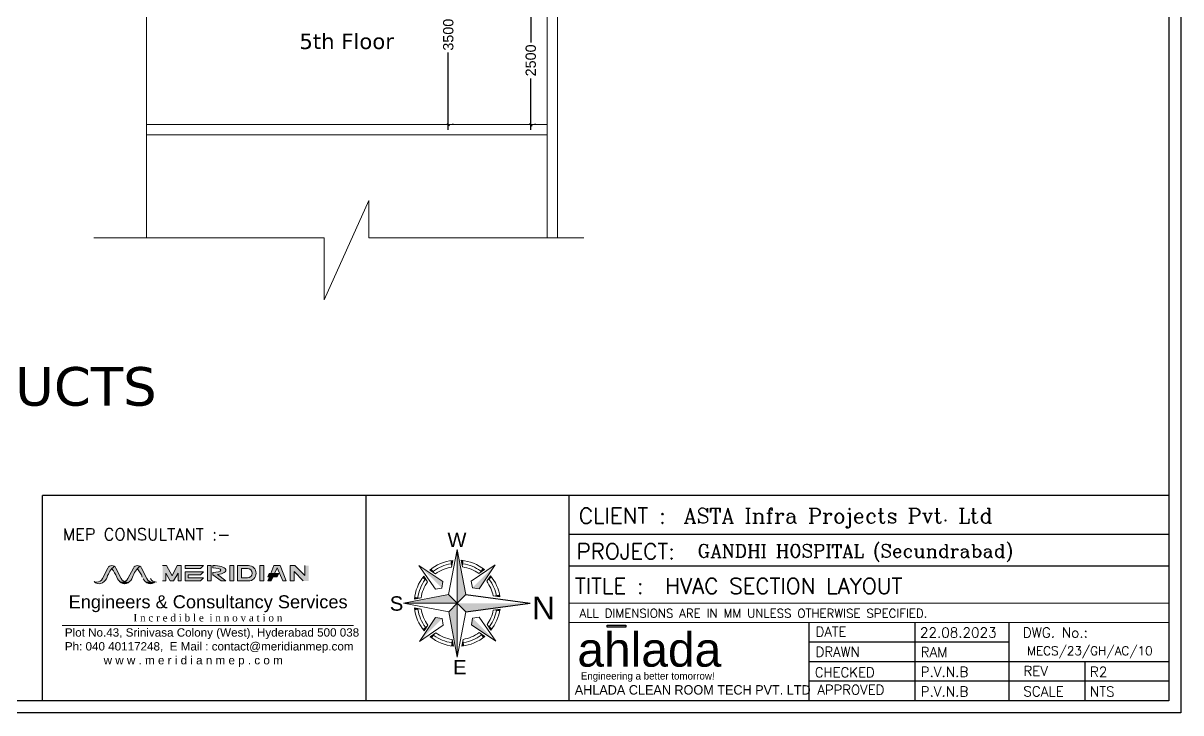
# Model space of a CAD drawing. Extents: x 3505867 to 3988380, y -625948 to -590408.
# Drawn here: x 3965869 to 3988380, y -625948 to -612528 of the extents above; entities that cross this region are included whole.
import ezdxf
from ezdxf.enums import TextEntityAlignment as Align

# ---------------------------------------------------------------- set-up
doc = ezdxf.new("R2010")
doc.units = 0
doc.header["$LTSCALE"] = 6
doc.header["$MEASUREMENT"] = 0
doc.linetypes.add('Hidden 2mm', pattern=[3, 2, -0.9999999999999999])
doc.layers.get('0').update_dxf_attribs({"linetype": 'CONTINUOUS'})
doc.layers.get('Defpoints').update_dxf_attribs({"linetype": 'CONTINUOUS'})
for name, color, linetype in [('AHU-N Ducting', 30, 'CONTINUOUS'), ('MEP_HVAC_TEXT', 7, 'CONTINUOUS'), ('TITLE', 7, 'CONTINUOUS')]:
    doc.layers.add(name, color=color, linetype=linetype)
for name, color, linetype, lineweight in [('FURNITURE WALL', 8, 'CONTINUOUS', 5), ('hatch', 252, 'CONTINUOUS', 9), ('MEP_HVAC_RA_DUCT', 1, 'CONTINUOUS', 9)]:
    doc.layers.add(name, color=color, linetype=linetype, lineweight=lineweight)
doc.styles.add('ARIAL', font='')
doc.styles.add('FS-ARIAL', font='')
doc.styles.add('IRFAN', font='romans.shx')
doc.styles.add('RAGHAV', font='')
doc.styles.add('sudheer', font='romanc.shx')
doc.styles.add('VERDANA', font='')
doc.styles.get('ARIAL').set_extended_font_data('Arial')
doc.styles.get('FS-ARIAL').set_extended_font_data('Arial')
doc.styles.get('RAGHAV').set_extended_font_data('Sakkal Majalla')
doc.styles.get('VERDANA').set_extended_font_data('Verdana')
doc.dimstyles.new('TEXT', dxfattribs={"dimscale": 0, "dimtxt": 500, "dimasz": 100, "dimexe": 75, "dimexo": 100, "dimgap": 50, "dimtad": 0, "dimdec": 0, "dimzin": 0, "dimdsep": 46, "dimtxsty": 'ARIAL', "dimblk": 'OBLIQUE', "dimcen": 0.09, "dimdle": 100, "dimclrd": 256, "dimclre": 256, "dimclrt": 6, "dimadec": 0, "dimazin": 0, "dimtfac": 1, "dimtdec": 0, "dimtofl": 0, "dimtmove": 2, "dimatfit": 3, "dimfxl": 1, "dimfrac": 2, "dimtolj": 1, "dimtzin": 0, "dimarcsym": 0})

# ---------------------------------------------------------------- blocks, each defined once
blk = doc.blocks.new('_Oblique')
at = {"color": 0, "linetype": 'ByBlock', "lineweight": -2}
blk.add_line((-0.5, -0.5), (0.5, 0.5), dxfattribs=at)
blk = doc.blocks.new('*D302')
at = {"layer": 'Defpoints', "color": 0, "linetype": 'ByBlock'}
for p in [(3975739.753326818, -612003.2798517904), (3975739.753326818, -614503.2798517904), (3975739.75332685, -614503.2798517904)]:
    blk.add_point(p, dxfattribs=at)
at = {"layer": 'MEP_HVAC_RA_DUCT', "linetype": 'ByBlock', "lineweight": -2}
for p, q in [((3975739.75332685, -611903.2798517904), (3975739.75332685, -612903.27985179)), ((3975839.753326818, -612003.2798517904), (3975814.75332685, -612003.2798517904)), ((3975739.75332685, -614603.2798517904), (3975739.75332685, -613603.27985179)), ((3975839.753326818, -614503.2798517904), (3975814.75332685, -614503.2798517904))]:
    blk.add_line(p, q, dxfattribs=at)
at = {"layer": 'MEP_HVAC_RA_DUCT', "linetype": 'ByBlock', "lineweight": -2, "xscale": 50, "yscale": 50, "zscale": 50}
for p, rotation in [((3975739.75332685, -612003.2798517904), 90), ((3975739.75332685, -614503.2798517904), 270)]:
    blk.add_blockref('_Oblique', p, dxfattribs=dict(at, rotation=rotation))
at = {"layer": 'MEP_HVAC_RA_DUCT', "color": 6, "linetype": 'ByBlock', "insert": (3975739.75332685, -613253.2798517904), "char_height": 200, "attachment_point": 5, "rotation": 90, "style": 'ARIAL'}
blk.add_mtext('\\A1;2500', dxfattribs=at)
blk = doc.blocks.new('*D305')
at = {"layer": 'Defpoints', "color": 0, "linetype": 'ByBlock'}
for p in [(3974136.134326883, -611003.2798517904), (3974136.134326907, -611003.2798517904), (3974136.134326883, -614503.2798517904)]:
    blk.add_point(p, dxfattribs=at)
at = {"layer": 'MEP_HVAC_RA_DUCT', "linetype": 'ByBlock', "lineweight": -2}
for p, q in [((3974136.134326907, -610903.2798517904), (3974136.134326907, -612405.0533852149)), ((3974236.134326883, -611003.2798517904), (3974211.134326907, -611003.2798517904)), ((3974136.134326907, -614603.2798517904), (3974136.134326907, -613101.5063183662)), ((3974236.134326883, -614503.2798517904), (3974211.134326907, -614503.2798517904))]:
    blk.add_line(p, q, dxfattribs=at)
at = {"layer": 'MEP_HVAC_RA_DUCT', "linetype": 'ByBlock', "lineweight": -2, "xscale": 50, "yscale": 50, "zscale": 50}
for p, rotation in [((3974136.134326907, -611003.2798517904), 90), ((3974136.134326907, -614503.2798517904), 270)]:
    blk.add_blockref('_Oblique', p, dxfattribs=dict(at, rotation=rotation))
at = {"layer": 'MEP_HVAC_RA_DUCT', "color": 6, "linetype": 'ByBlock', "insert": (3974136.134326907, -612753.2798517904), "char_height": 200, "attachment_point": 5, "rotation": 90, "style": 'ARIAL'}
blk.add_mtext('\\A1;3500', dxfattribs=at)
blk = doc.blocks.new('Logo')
h = blk.add_hatch(color=134)
h.dxf.hatch_style = 1
h.paths.add_polyline_path([(7.308639725975809, 6.258069192477706), (4.465298573544715, 6.258069192477706), (4.465298573544715, 5.928748429683765), (7.308639725975809, 5.928748429683765)])
at = {"color": 134}
blk.add_lwpolyline([(4.465298573544715, 6.258069192477706), (7.308639725975809, 6.258069192477706), (7.308639725975809, 5.928748429683765), (4.465298573544715, 5.928748429683765)], close=True, dxfattribs=at)
at = {"color": 134, "style": 'FS-ARIAL'}
blk.add_text('ahlada', height=5.161484117590589, dxfattribs=at).set_placement((0, 0))
at = {"color": 8, "style": 'RAGHAV'}
blk.add_text('Engineering a better tomorrow!', height=1.096885695377953, dxfattribs=at).set_placement((0.5166822813089311, -1.941864183998433))
blk = doc.blocks.new('A$C4A7C6C7E')
at = {"layer": 'TITLE', "color": 8, "lineweight": 5}
for p, q in [((-4206.891931593418, 4143.569956719874), (0, 26095.19339799881)), ((0, 26095.19339799881), (0, 0)), ((0, 0), (0, 26095.19339799881)), ((4143.569955229759, 4206.891930103302), (0, 26095.19339799881)), ((-6940.913493931294, 10517.96004921198), (-18592.01132357121, 18312.16509193182)), ((-10622.01104015112, 6780.608028173446), (-18592.01132357121, 18312.16509193182)), ((-2825.268928706646, 17518.88860762119), (-2233.914661407471, 20756.89094215631)), ((2559.266071021557, 17559.71980690956), (1918.874761462211, 20788.38175237179)), ((6780.608026683331, 10622.01103717088), (18312.16509193182, 18592.01132208109)), ((10517.96004772186, 6940.913493931294), (18312.16509193182, 18592.01132208109)), ((-14385.49175262451, 10389.95811492204), (-16256.95454627275, 13097.72213548422)), ((-10606.9225564599, 14226.27134621143), (-13342.75635033846, 16056.45506531)), ((10389.95811492204, 14385.49175113439), (13097.72213548422, 16256.95454478264)), ((14226.27134621143, 10606.9225564599), (16056.45506531, 13342.75635033846)), ((-7436.804530024528, 7324.86603707075), (-10622.01104015112, 6780.608028173446)), ((-7436.804530024528, 7324.86603707075), (-6940.913493931294, 10517.96004921198)), ((7324.866035580635, 7436.804530024528), (6780.608026683331, 10622.01103717088)), ((7324.866035580635, 7436.804530024528), (10517.96004772186, 6940.913493931294)), ((-4206.891931593418, 4143.569956719874), (-26095.19339799881, 0)), ((0, 0), (-26095.19339799881, 0)), ((-26095.19339799881, 0), (0, 0)), ((-4143.569958209991, -4206.891930103302), (-26095.19339799881, 0)), ((-17559.71980839968, 2559.266072511673), (-20788.38175386191, 1918.874762952327)), ((-4206.891931593418, 4143.569956719874), (0, 0)), ((0, 0), (-4206.891931593418, 4143.569956719874)), ((0, 0), (-4143.569958209991, -4206.891930103302)), ((-4143.569958209991, -4206.891930103302), (0, 0)), ((0, 0), (4143.569955229759, 4206.891930103302)), ((4143.569955229759, 4206.891930103302), (0, 0)), ((0, 0), (4206.891928613186, -4143.569956719874)), ((4206.891928613186, -4143.569956719874), (0, 0)), ((0, 0), (0, -26095.19339799881)), ((0, -26095.19339799881), (0, 0)), ((17393.81232410669, 3514.099511504173), (20645.9898635745, 3095.480373501778)), ((17393.81232410669, 3514.099511504173), (20645.9898635745, 3095.480373501778)), ((-17518.88860762119, -2825.268928706646), (-20756.89094215631, -2233.914661407471)), ((-4143.569958209991, -4206.891930103302), (0, -26095.19339799881)), ((4206.891928613186, -4143.569956719874), (0, -26095.19339799881)), ((17433.07092934847, -3311.806355416775), (20680.36240488291, -2856.835140287876)), ((17433.07092934847, -3311.806355416775), (20680.36240488291, -2856.835140287876)), ((17433.74369889498, -3310.314664244652), (20680.36240488291, -2856.835140287876)), ((-10517.96005070209, -6940.913493931294), (-18312.16509342193, -18592.01132357121)), ((-6780.608028173446, -10622.011038661), (-18312.16509342193, -18592.01132357121)), ((-14226.27134770155, -10606.9225564599), (-16056.45506531, -13342.75634884834)), ((-7324.866038560866, -7436.804528534413), (-10517.96005070209, -6940.913493931294)), ((-7324.866038560866, -7436.804528534413), (-6780.608028173446, -10622.011038661)), ((7436.804527044295, -7324.86603707075), (6940.913493931294, -10517.96004921198)), ((6940.913493931294, -10517.96004921198), (18592.01132208109, -18312.16509342193)), ((7436.804527044295, -7324.86603707075), (10622.01103717088, -6780.608026683331)), ((10622.01103717088, -6780.608026683331), (18592.01132208109, -18312.16509342193)), ((14385.49174964428, -10389.95811492204), (16256.95454478264, -13097.72213548422)), ((-10389.95811492204, -14385.49175113439), (-13097.72213548422, -16256.95454627275)), ((10606.9225564599, -14226.27134770155), (13342.75634884834, -16056.45506531)), ((-2559.266074001789, -17559.71980690956), (-1918.87476593256, -20788.38175237179)), ((2825.268928706646, -17518.88860762119), (2233.914658427238, -20756.8909406662))]:
    blk.add_line(p, q, dxfattribs=at)
at = {"layer": 'TITLE', "color": 5}
for p in [(4143.569955229759, 4206.891930103302), (4206.891928613186, -4143.569956719874)]:
    blk.add_line(p, (35289.04303461313, 0), dxfattribs=at)
at = {"layer": 'TITLE', "color": 8, "lineweight": 5}
for radius, start, end in [(20876.75492653439, 96.14268864793837, 129.7262482949075), (19310.99830704234, 99.16120499793921, 126.7077318310557), (17745.24168755422, 99.16120499793921, 126.7077318310557), (20876.75492653439, 51.14268861743448, 84.72624833369564), (17745.24168755422, 54.1612050822801, 81.70773185857391), (19310.99830704623, 54.1612050822801, 81.70773185857391), (20876.75492653439, 141.1426886174345, 174.7262482394833), (19310.99830703844, 144.1612050155898, 171.7077318585739), (19310.99830704631, 9.851360206625351, 36.70773183105571), (20876.75492653439, 8.526916737729403, 39.72624829490754), (17745.24168755422, 144.1612050155898, 171.7077318585739), (17745.24168755422, 11.42181301089634, 36.70773183105571), (20876.75492653439, 186.142688621411, 219.7262482949076), (19310.99830704666, 189.1612049847691, 216.7077318310557), (17745.24168755422, 189.1612049847691, 216.7077318310557), (17745.24168755422, 324.1612050155898, 349.2486835275301), (19310.99830704746, 324.1612050155898, 350.8143404501286), (20876.75492653439, 321.1426886174345, 352.1348021018367), (20876.75492653439, 231.1426886174345, 264.7262483336957), (19310.99830704712, 234.1612050822801, 261.7077318585739), (17745.24168755422, 234.1612050822801, 261.7077318585739), (20876.75492653439, 276.1426886479383, 309.7262482949075), (17745.24168755422, 279.1612049979392, 306.7077318310557), (19310.99830704516, 279.1612049979392, 306.7077318310557)]:
    blk.add_arc((0, 0), radius, start, end, dxfattribs=at)
for points in [[(0, 26095.19339799881), (4143.569955229759, 4206.891930103302), (0, 0)], [(-18592.01132357121, 18312.16509193182), (-6940.913493931294, 10517.96004921198), (-7436.804530024528, 7324.86603707075)], [(-3323.845799267292, 20610.45718491077), (-2233.914661407471, 20756.89094215631), (-2825.268928706646, 17518.88860762119)], [(3010.901261866093, 20658.49389135838), (1918.874761462211, 20788.38175237179), (2559.266071021557, 17559.71980690956)], [(18312.16509193182, 18592.01132208109), (10517.96004772186, 6940.913493931294), (7324.866035580635, 7436.804530024528)], [(13097.72213548422, 16256.95454478264), (12223.48013520241, 16924.10794198513), (10389.95811492204, 14385.49175113439)], [(-16256.95454627275, 13097.72213548422), (-16924.10794347524, 12223.48013520241), (-14385.49175262451, 10389.95811492204)], [(-13342.75635033846, 16056.45506531), (-12478.73242050409, 16736.7898195982), (-10606.9225564599, 14226.27134621143)], [(16056.45506531, 13342.75635033846), (16736.7898195982, 12478.73241901398), (14226.27134621143, 10606.9225564599)], [(-26095.19339799881, 0), (-4206.891931593418, 4143.569956719874), (0, 0)], [(-20658.49389284849, 3010.901263356209), (-20788.38175386191, 1918.874762952327), (-17559.71980839968, 2559.266072511673)], [(0, -26095.19339799881), (-4143.569958209991, -4206.891930103302), (0, 0)], [(20645.9898635745, 3095.480373501778), (20456.6875949502, 4166.872785985471), (17393.81232410669, 3514.099511504173)], [(-20610.45718491077, -3323.845797777176), (-20756.89094215631, -2233.914661407471), (-17518.88860762119, -2825.268928706646)], [(20680.36240488291, -2856.835140287876), (20503.05638164282, -3930.278024077415), (17433.07092934847, -3311.806355416775)], [(-18312.16509342193, -18592.01132357121), (-10517.96005070209, -6940.913493931294), (-7324.866038560866, -7436.804528534413)], [(-16056.45506531, -13342.75634884834), (-16736.78982108831, -12478.73242050409), (-14226.27134770155, -10606.9225564599)], [(18592.01132208109, -18312.16509342193), (6940.913493931294, -10517.96004921198), (7436.804527044295, -7324.86603707075)], [(16256.95454478264, -13097.72213548422), (16924.10794198513, -12223.48013520241), (14385.49174964428, -10389.95811492204)], [(-13097.72213548422, -16256.95454627275), (-12223.48013520241, -16924.10794347524), (-10389.95811492204, -14385.49175113439)], [(13342.75634884834, -16056.45506531), (12478.73241901398, -16736.7898195982), (10606.9225564599, -14226.27134770155)], [(-3010.901263356209, -20658.49389135838), (-1918.87476593256, -20788.38175237179), (-2559.266074001789, -17559.71980690956)], [(3323.845797777176, -20610.45718491077), (2233.914658427238, -20756.8909406662), (2825.268928706646, -17518.88860762119)]]:
    blk.add_solid(points, dxfattribs=at)
at = {"layer": 'TITLE', "color": 5}
blk.add_solid([(35289.04303461313, 0), (4206.891928613186, -4143.569956719874), (0, 0)], dxfattribs=at)
blk = doc.blocks.new('MECS')
at = {"layer": 'AHU-N Ducting', "lineweight": 0}
for color, points in [(160, [(0.5134121462452396, 0.9090535810691411, -0.255341921221145), (0.5145768996701445, 0.912287291370199, -0.0468472647748238), (0.5216573496010881, 0.9294547023055619, -0.02665404777678521), (0.5336342063745126, 0.9523017867876555, -0.06718534236502927), (0.5556565003610188, 0.9834757225398514, -0.02764109542235114), (0.5738745622465666, 1.003062886091293), (0.5766256133007953, 1.006020680794153, 0.1721363590096937), (0.5505140324168423, 1.011612092831704, 0.2473140975325933), (0.5199152673609156, 0.990002997602848), (0.4721895616269332, 0.8959762340672447, -0.01800133279279188), (0.4702329186293511, 0.8924425501871536, -0.03191826124391834), (0.4661593275680615, 0.8865579408482758, -0.10706332640321), (0.4578792062891825, 0.878103115775042, -0.06872213656596317), (0.4448145115283366, 0.8700396566532579, -0.1100815216467871), (0.4328884929311516, 0.8662964673627914, -0.04816773781383378), (0.4221518354338086, 0.8652597410154012, -0.2553419212163173), (0.4220358712937212, 0.8652596211915509, -0.1055217205861158), (0.4103804133107057, 0.8664834367568037, -0.05287384099968509), (0.3991274403419439, 0.8701487347559893, 0.05054860804395004), (0.4093426809361326, 0.8618595423592463, 0.158790178535047), (0.4483361824497781, 0.8512470793146013, 0.02557253404730241), (0.4549705379184891, 0.8519151542827459, 0.05690113489079723), (0.4703863626932994, 0.8580222609840502, 0.07612807459237678), (0.4928284065502248, 0.8754018488679505, 0.05635508372328296), (0.5070302214118503, 0.8948318576810209)]), (150, [(0.5738745622465666, 1.003062886091293), (0.5556565003610187, 0.9834757225398514, -0.08871706839118897), (0.5985678696283647, 0.909053581069051), (0.606061486380822, 0.89483185768066, 0.0908047400681244), (0.6258840872999482, 0.8691652436534564, 0.09462166198595127), (0.6465687088664405, 0.8652597410154012, 0.09762620718751959), (0.6678649370783271, 0.8694578930597028, -0.1798615287096714), (0.6391234390957357, 0.8959762340672447), (0.5913977333575124, 0.9900029976114196, 0.1368225701357831), (0.5768519750966852, 1.005880687949675, 0.004232813224522215)]), (160, [(0.7385117872205167, 0.909053581069051, -0.2553419212210821), (0.7396765406437975, 0.912287291370199, -0.0468472648161624), (0.7467569905745608, 0.9294547023055619, -0.02665404768152423), (0.7587338473479852, 0.9523017867876555, -0.0671853423456069), (0.7807561413347619, 0.9834757225398514, -0.02764109536567236), (0.7989742032197685, 1.003062886091293), (0.8017252542742679, 1.006020680794153, 0.1721363590409371), (0.7756136733902246, 1.011612092831704, 0.2473140974765815), (0.745014908334659, 0.990002997602848), (0.6972892026003155, 0.8959762340672447, -0.01800133322273754), (0.6953325596030944, 0.8924425501871536, -0.03191826041983521), (0.6912589685412633, 0.8865579408482758, -0.1070633264490691), (0.6829788472626551, 0.878103115775042, -0.06872213649297712), (0.6699141525020799, 0.8700396566532579, -0.1100815216296455), (0.6579881339048046, 0.8662964673627914, -0.04816773779806655), (0.6472514764075519, 0.8652597410154012, -0.255341921221943), (0.6471355122674645, 0.8652596211915509, -0.1055217205828826), (0.6354800542840878, 0.8664834367568037, -0.05287384108009963), (0.6242270813156874, 0.8701487347559893, 0.05054860803605635), (0.6344423219093345, 0.8618595423592463, 0.1587901785338139), (0.6734358234232507, 0.8512470793146013, 0.02557253404856175), (0.6800701788916007, 0.8519151542827459, 0.05690113471568389), (0.6954860036670426, 0.8580222609840502, 0.07612807450990046), (0.717928047523968, 0.8754018488679504, 0.05635508364208738), (0.7321298623846912, 0.8948318576810209)]), (150, [(0.7989742032197685, 1.003062886091293), (0.7807561413347619, 0.9834757225398514, -0.08282162458354263), (0.824217065318585, 0.9090771159288699), (0.8311611273545652, 0.89483185768066, 0.09080474013753037), (0.8509837282734207, 0.8691652436534564, 0.09462166197701749), (0.8716683498401837, 0.8652597410154012, 0.09762620721909913), (0.892964578051529, 0.8694578930597028, -0.1798615287170609), (0.8642230800689376, 0.8959762340672447), (0.8164973743309851, 0.9900029976114196, 0.1368225702393716), (0.8019516160670902, 1.005880687950846, 0.00423281322532398)]), (1, [(1.030236444528139, 0.9438043992806316), (1.071119814834754, 0.8756654487700585), (1.098384609470751, 0.8756654487700585), (1.139267979777095, 0.9438043992806316), (1.139267979777095, 0.8756654487700585), (1.166523559981414, 0.8756654487700585), (1.166523559981414, 1.011943349791295), (1.132454084726353, 1.011943349791295), (1.085966086906956, 0.9199812081284943), (1.037050339579422, 1.011943349791295), (1.002980864324091, 1.011943349791295), (1.002980864324091, 0.8756654487700585), (1.030236444528139, 0.8756654487700585)]), (251, [(1.200593035236746, 1.011943349791295), (1.200593035236746, 0.9846877695869755), (1.336870936257982, 0.9846877695869755), (1.364126516462392, 1.011943349791295)]), (251, [(1.200593035236746, 0.9574321893827462), (1.200593035236746, 0.8756654487700585), (1.336870936257982, 0.8756654487700585), (1.364126516462392, 0.9029210289742877), (1.227848615441156, 0.9029210289742877), (1.227848615441156, 0.930176609178517), (1.336870936257982, 0.930176609178517), (1.364126516462392, 0.9574321893827462)]), (251, [(1.398195991717182, 0.8756654487700585), (1.432265466973055, 0.8756654487700585), (1.432265466973055, 1.011943349791295), (1.398195991717182, 1.011943349791295)]), (251, [(1.629868423453673, 1.011943349791295), (1.59579894819807, 1.011943349791295), (1.59579894819807, 0.8756654487700585), (1.629868423453673, 0.8756654487700585)]), (251, [(1.895610330445043, 1.011943349791295), (1.861540855189982, 1.011943349791295), (1.861540855189982, 0.8756654487700585), (1.895610330445043, 0.8756654487700585)]), (251, [(2.011446546313153, 0.9132142722493442), (2.027431130986065, 0.9404698524534832), (1.94330759580249, 0.9404698524534832), (1.929679805700646, 0.9132142722493442)]), (251, [(2.011446546313153, 0.99036134481426), (2.063858128663246, 0.8756654487700585), (2.093213286926021, 0.8756654487700585), (2.038702126517292, 1.011943349791295), (1.984190966108743, 1.011943349791295), (1.955601567173546, 0.9404698524534832), (1.988648066588688, 0.9404698524534832)]), (251, [(2.161352237436324, 0.9589543396937112), (2.243118978049192, 0.8756654487700585), (2.290816243406638, 0.8756654487700585), (2.290816243406638, 1.011943349791295), (2.256746768151036, 1.011943349791295), (2.256746768151036, 0.9240548263224531), (2.168166132487245, 1.011943349791295), (2.127282762180992, 1.011943349791295), (2.127282762180992, 0.8756654487700585), (2.161352237436324, 0.8756654487700585)]), (160, [(0.6891611652876872, 0.8652597410154012, -0.0976262072296882), (0.6678649370783271, 0.869457893059793, -0.09762620719819004), (0.6465687088664405, 0.8652597410154012, -0.09462166198179703), (0.6258840872999482, 0.8691652436534564, 0.08724935658191231), (0.6523345167657667, 0.8526558393570214, 0.2544598487685659), (0.7121855603806347, 0.8701487347559893, -0.1060441435256532)]), (150, [(0.9142608062611598, 0.8652597410154012, -0.09762620721833866), (0.892964578051529, 0.8694578930597028, -0.09762620723901456), (0.8716683498401837, 0.8652597410154012, -0.0946216619631427), (0.85098372827315, 0.8691652436534564, 0.08724935651290638), (0.8774341577386077, 0.8526558393570214, 0.2544598487684722), (0.9372852013538366, 0.8701487347559893, -0.1060441435228971)]), (251, [(1.976193322036766, 0.9132142722493442), (1.944699335091728, 0.9132142722493442), (1.929679805700646, 0.8756654487700585), (1.95903496396306, 0.8756654487699682)])]:
    blk.add_hatch(color=color, dxfattribs=at).paths.add_polyline_path(points)
h = blk.add_hatch(color=251, dxfattribs=at)
edge = h.paths.add_edge_path()
edge.add_ellipse((1.445893257074899, 0.9710599794848609), major_axis=(-0.1158362158680351, 0), ratio=0.3529411764705883, start_angle=110.1798157566864, end_angle=270)
edge.add_line((1.445893257074899, 1.011943349791295), (1.445893257074899, 0.9915016646380779))
edge.add_ellipse((1.445893257074899, 0.9710599794848609), major_axis=(-0.07012065025681041, 0), ratio=0.2915216142222994, start_angle=90, end_angle=270, ccw=False)
edge.add_line((1.445893257074899, 0.9506182943317341), (1.445893257074899, 0.930176609178517))
edge.add_line((1.445893257074899, 0.930176609178517), (1.518865497210324, 0.8756654487699682))
edge.add_line((1.518865497210324, 0.8756654487700585), (1.561729472942829, 0.8756654487700585))
edge.add_line((1.561729472943099, 0.8756654487700585), (1.485852994268342, 0.9326862509446157))
h = blk.add_hatch(color=251, dxfattribs=at)
h.paths.add_polyline_path([(1.663937898709004, 0.8756654487700585), (1.759332429423987, 0.8756654487700586, 1.000000000016551), (1.759332429423987, 1.011943349791295), (1.663937898709004, 1.011943349791295)])
h.paths.add_polyline_path([(1.698007373964065, 0.9846877695869755), (1.751107687934599, 0.9846877695869753, -0.9999999999691073), (1.751107687934599, 0.9029210289742877), (1.698007373964065, 0.9029210289742877)], flags=16)
at = {"layer": 'AHU-N Ducting', "color": 160, "lineweight": 0}
for p, q in [((0.4721895616269332, 0.8959762340671544, -0.004746985392664118), (0.5199152673651564, 0.9900029976114196, -0.004746985392664118)), ((0.6972892026003155, 0.8959762340671544, -0.004746985392664118), (0.7450149083391703, 0.9900029976114196, -0.004746985392664118)), ((0.5070302214118503, 0.8948318576810209, -0.004746985392664118), (0.5134121462455102, 0.909053581069051, -0.004746985392664118)), ((0.7321298623846912, 0.8948318576810209, -0.004746985392664118), (0.7385117872186219, 0.909053581069051, -0.004746985392664118))]:
    blk.add_line(p, q, dxfattribs=at)
at = {"layer": 'AHU-N Ducting', "color": 150, "lineweight": 0}
for p, q in [((0.6391234390957357, 0.8959762340671544, -0.004746985392664118), (0.5913977333575124, 0.9900029976114196, -0.004746985392664118)), ((0.8642230800689376, 0.8959762340671544, -0.004746985392664118), (0.8164973743309851, 0.9900029976114196, -0.004746985392664118)), ((0.6060614863808219, 0.8948318576810209, -0.004746985392664118), (0.5985678696283647, 0.909053581069051, -0.004746985392664118))]:
    blk.add_line(p, q, dxfattribs=at)
at = {"layer": 'AHU-N Ducting', "color": 1, "lineweight": 0}
for p, q in [((1.002980864324091, 1.011943349791205, -0.004746985392664118), (1.037050339579422, 1.011943349791205, -0.004746985392664118)), ((1.030236444528139, 0.9438043992806316, -0.004746985392664118), (1.071119814834754, 0.8756654487700585, -0.004746985392664118)), ((1.030236444528139, 0.8756654487700585, -0.004746985392664118), (1.030236444528139, 0.9438043992806316, -0.004746985392664118)), ((1.030236444528139, 0.8756654487700585, -0.004746985392664118), (1.030236444528139, 0.9438043992806316, -0.004746985392664118)), ((1.037050339579422, 1.011943349791205, -0.004746985392664118), (1.085966086906956, 0.919981208128404, -0.004746985392664118)), ((1.132454084726353, 1.011943349791205, -0.004746985392664118), (1.085966086906956, 0.919981208128404, -0.004746985392664118)), ((1.139267979777095, 0.9438043992806316, -0.004746985392664118), (1.098384609470751, 0.8756654487700585, -0.004746985392664118)), ((1.166523559981414, 1.011943349791205, -0.004746985392664118), (1.132454084726353, 1.011943349791205, -0.004746985392664118)), ((1.134267582426063, 1.011943349791205, -0.004746985392664118), (1.161523162629841, 1.011943349791205, -0.004746985392664118)), ((1.139267979777095, 0.8756654487700585, -0.004746985392664118), (1.139267979777095, 0.9438043992806316, -0.004746985392664118)), ((1.139267979777095, 0.8756654487700585, -0.004746985392664118), (1.139267979777095, 0.9438043992806316, -0.004746985392664118)), ((1.166523559981414, 0.8756654487700585, -0.004746985392664118), (1.166523559981414, 1.011943349791205, -0.004746985392664118)), ((1.030236444528139, 0.8756654487700585, -0.004746985392664118), (1.002980864324091, 0.8756654487700585, -0.004746985392664118)), ((1.071119814834754, 0.8756654487700585, -0.004746985392664118), (1.098384609470751, 0.8756654487700585, -0.004746985392664118)), ((1.139267979777095, 0.8756654487700585, -0.004746985392664118), (1.166523559981414, 0.8756654487700585, -0.004746985392664118))]:
    blk.add_line(p, q, dxfattribs=at)
at = {"layer": 'AHU-N Ducting', "color": 251, "lineweight": 0}
for p, q in [((1.200593035236746, 1.011943349791205, -0.004746985392664118), (1.364126516462392, 1.011943349791205, -0.004746985392664118)), ((1.200593035236746, 0.9846877695869755, -0.004746985392664118), (1.200593035236746, 1.011943349791205, -0.004746985392664118)), ((1.200593035236746, 0.9846877695869755, -0.004746985392664118), (1.336870936257982, 0.9846877695869755, -0.004746985392664118)), ((1.200593035236746, 0.9574321893827462, -0.004746985392664118), (1.364126516462392, 0.9574321893827462, -0.004746985392664118)), ((1.200593035236746, 0.8756654487700585, -0.004746985392664118), (1.200593035236746, 0.9574321893827462, -0.004746985392664118)), ((1.227848615441156, 0.930176609178517, -0.004746985392664118), (1.336870936257982, 0.930176609178517, -0.004746985392664118)), ((1.227848615441156, 0.9029210289742877, -0.004746985392664118), (1.227848615441156, 0.930176609178517, -0.004746985392664118)), ((1.336870936257982, 0.9846877695869755, -0.004746985392664118), (1.364126516462392, 1.011943349791205, -0.004746985392664118)), ((1.336870936257982, 0.930176609178517, -0.004746985392664118), (1.364126516462392, 0.9574321893827462, -0.004746985392664118)), ((1.398195991717182, 1.011943349791205, -0.004746985392664118), (1.432265466973055, 1.011943349791205, -0.004746985392664118)), ((1.398195991717182, 1.011943349791205, -0.004746985392664118), (1.398195991717182, 0.8756654487700585, -0.004746985392664118)), ((1.432265466973055, 1.011943349791205, -0.004746985392664118), (1.432265466973055, 0.8756654487700585, -0.004746985392664118)), ((1.445893257074899, 1.011943349791205, -0.004746985392664118), (1.445893257074899, 0.9915016646380779, -0.004746985392664118)), ((1.445893257074899, 0.930176609178517, -0.004746985392664118), (1.445893257074899, 0.9506182943317341, -0.004746985392664118)), ((1.445893257074899, 0.930176609178517, -0.004746985392664118), (1.518865497210324, 0.8756654487700585, -0.004746985392664118)), ((1.485852994268342, 0.9326862509445254, -0.004746985392664118), (1.561729472943099, 0.8756654487700585, -0.004746985392664118)), ((1.59579894819807, 1.011943349791205, -0.004746985392664118), (1.629868423453673, 1.011943349791205, -0.004746985392664118)), ((1.59579894819807, 0.8756654487700585, -0.004746985392664118), (1.59579894819807, 1.011943349791205, -0.004746985392664118)), ((1.629868423453673, 1.011943349791205, -0.004746985392664118), (1.629868423453673, 0.8756654487700585, -0.004746985392664118)), ((1.663937898709004, 1.011943349791205, -0.004746985392664118), (1.759332429423987, 1.011943349791205, -0.004746985392664118)), ((1.663937898709004, 1.011943349791205, -0.004746985392664118), (1.663937898709004, 0.8756654487700585, -0.004746985392664118)), ((1.698007373964065, 0.9846877695869755, -0.004746985392664118), (1.751107687934599, 0.9846877695869755, -0.004746985392664118)), ((1.698007373964065, 0.9846877695869755, -0.004746985392664118), (1.698007373964065, 0.9029210289742877, -0.004746985392664118)), ((1.861540855189982, 1.011943349791205, -0.004746985392664118), (1.895610330445043, 1.011943349791205, -0.004746985392664118)), ((1.861540855189982, 0.8756654487700585, -0.004746985392664118), (1.861540855189982, 1.011943349791205, -0.004746985392664118)), ((1.895610330445043, 1.011943349791205, -0.004746985392664118), (1.895610330445043, 0.8756654487700585, -0.004746985392664118)), ((1.929679805700646, 0.913214272249254, -0.004746985392664118), (1.94330759580249, 0.9404698524534832, -0.004746985392664118)), ((2.027431130986065, 0.9404698524534832, -0.004746985392664118), (1.94330759580249, 0.9404698524534832, -0.004746985392664118)), ((1.955601567173546, 0.9404698524534832, -0.004746985392664118), (1.984190966108743, 1.011943349791205, -0.004746985392664118)), ((1.984190966108743, 1.011943349791205, -0.004746985392664118), (2.038702126517292, 1.011943349791205, -0.004746985392664118)), ((1.988648066588688, 0.9404698524534832, -0.004746985392664118), (2.011446546313153, 0.9903613448141697, -0.004746985392664118)), ((2.063858128663246, 0.8756654487700585, -0.004746985392664118), (2.011446546313153, 0.9903613448141697, -0.004746985392664118)), ((2.027431130986065, 0.9404698524534832, -0.004746985392664118), (2.011446546313153, 0.913214272249254, -0.004746985392664118)), ((2.093213286926021, 0.8756654487700585, -0.004746985392664118), (2.038702126517292, 1.011943349791205, -0.004746985392664118)), ((2.127282762180992, 1.011943349791205, -0.004746985392664118), (2.168166132487245, 1.011943349791205, -0.004746985392664118)), ((2.127282762180992, 0.8756654487700585, -0.004746985392664118), (2.127282762180992, 1.011943349791205, -0.004746985392664118)), ((2.243118978049192, 0.8756654487700585, -0.004746985392664118), (2.161352237436324, 0.9589543396937112, -0.004746985392664118)), ((2.161352237436324, 0.8756654487700585, -0.004746985392664118), (2.161352237436324, 0.9589543396937112, -0.004746985392664118)), ((2.168166132487245, 1.011943349791205, -0.004746985392664118), (2.256746768151036, 0.9240548263223628, -0.004746985392664118)), ((2.256746768151036, 0.9240548263223628, -0.004746985392664118), (2.256746768151036, 1.011943349791205, -0.004746985392664118)), ((1.200593035236746, 0.8756654487700585, -0.004746985392664118), (1.336870936257982, 0.8756654487700585, -0.004746985392664118)), ((1.227848615441156, 0.9029210289742877, -0.004746985392664118), (1.364126516462392, 0.9029210289742877, -0.004746985392664118)), ((1.336870936257982, 0.8756654487700585, -0.004746985392664118), (1.364126516462392, 0.9029210289742877, -0.004746985392664118)), ((1.398195991717182, 0.8756654487700585, -0.004746985392664118), (1.432265466973055, 0.8756654487700585, -0.004746985392664118)), ((1.518865497210324, 0.8756654487700585, -0.004746985392664118), (1.561729472943099, 0.8756654487700585, -0.004746985392664118)), ((1.59579894819807, 0.8756654487700585, -0.004746985392664118), (1.629868423453673, 0.8756654487700585, -0.004746985392664118)), ((1.663937898709004, 0.8756654487700585, -0.004746985392664118), (1.759332429423987, 0.8756654487700585, -0.004746985392664118)), ((1.698007373964065, 0.9029210289742877, -0.004746985392664118), (1.751107687934599, 0.9029210289742877, -0.004746985392664118)), ((1.861540855189982, 0.8756654487700585, -0.004746985392664118), (1.895610330445043, 0.8756654487700585, -0.004746985392664118)), ((2.011446546313153, 0.913214272249254, -0.004746985392664118), (1.929679805700646, 0.913214272249254, -0.004746985392664118)), ((1.929679805700646, 0.8756654487700585, -0.004746985392664118), (1.944699335091728, 0.913214272249254, -0.004746985392664118)), ((1.95903496396306, 0.8756654487700585, -0.004746985392664118), (1.929679805700646, 0.8756654487700585, -0.004746985392664118)), ((1.95903496396306, 0.8756654487700585, -0.004746985392664118), (1.976193322036766, 0.913214272249254, -0.004746985392664118)), ((2.063858128663246, 0.8756654487700585, -0.004746985392664118), (2.093213286926021, 0.8756654487700585, -0.004746985392664118)), ((2.127282762180992, 0.8756654487700585, -0.004746985392664118), (2.161352237436324, 0.8756654487700585, -0.004746985392664118))]:
    blk.add_line(p, q, dxfattribs=at)
at = {"layer": 'AHU-N Ducting', "color": 251, "lineweight": 0, "ltscale": 0.85}
blk.add_line((0.1165964656020151, 0.4833313661174543, -0.006142948281450891), (2.68551955399356, 0.4833313661174543, -0.006142948281450891), dxfattribs=at)
at = {"layer": 'AHU-N Ducting', "color": 160, "lineweight": 0}
for centre, radius, start, end in [((0.7417863587136924, 0.8286218616061071, -0.004746985392664118), 0.2421240227987888, 132.9373247437187, 160.5981108453346), ((0.5556565003610187, 0.9718616141967287, -0.004746985392664118), 0.04008173559447583, 90, 153.0887549731676), ((0.5556565003610187, 0.9718616141967287, -0.004746985392664118), 0.04008173559447583, 26.91124502665905, 90), ((0.9668859996868943, 0.8286218616061071, -0.004746985392664118), 0.2421240227987888, 132.9373247436885, 160.5981108453417), ((0.7807561413347619, 0.9718616141967287, -0.004746985392664118), 0.04008173559447583, 90, 153.0887549740909), ((0.7807561413347619, 0.9718616141967287, -0.004746985392664118), 0.04008173559447583, 26.9112450267741, 90), ((0.4451264544360147, 0.9163969157858594, -0.004746985392664118), 0.06522885516514892, 225.1547600332335, 282.2607170516237), ((0.4220358712937212, 0.9213740510237451, -0.004746985392664118), 0.05611442983226616, 245.9053689520779, 270.1184055559717), ((0.4221518354329064, 0.9213741708475954, -0.004746985392664118), 0.05611442983226616, 270, 333.0887549734891), ((0.4248646360879693, 0.9399832544318715, -0.004746985392664118), 0.0937541041238935, 291.3377566141106, 331.210451532663), ((0.6860544255190815, 0.9361233508373039, -0.004746985392664118), 0.09002142922125515, 207.3022954123794, 248.0018617736689), ((0.670226095409397, 0.9163969157858594, -0.004746985392664118), 0.06522885516514892, 225.1547600329532, 282.2607170509705), ((0.6471355122674645, 0.9213740510237451, -0.004746985392664118), 0.05611442983226616, 245.9053689516664, 270.1184055552347), ((0.6472514764061083, 0.9213741708475954, -0.004746985392664118), 0.05611442983226616, 270, 333.0887549734892), ((0.6661865462871954, 0.9163969157858594, -0.004746985392664118), 0.06522885516514892, 257.8079966377897, 314.8452399662061), ((0.6890452011507577, 0.9213740510237451, -0.004746985392664118), 0.05611442983226616, 245.9053689520779, 270.1184055559717), ((0.6499642770614419, 0.9399832544318715, -0.004746985392664118), 0.0937541041238935, 291.3377566141106, 331.2104515326365)]:
    blk.add_arc(centre, radius, start, end, dxfattribs=at)
at = {"layer": 'AHU-N Ducting', "color": 150, "lineweight": 0}
for centre, radius, start, end in [((0.3690451605166651, 0.8262944286522125, -0.004746985392664118), 0.2439871949649071, 19.82781570482793, 40.10717689340409), ((0.5794150909876963, 0.815966263139685, -0.004746985392664118), 0.2619115070846747, 20.82439840783155, 39.75939779118104), ((0.6464527447271652, 0.9213740510237451, -0.004746985392664118), 0.05611442983226616, 248.4970917656522, 270.1184055559715), ((0.6891611652900331, 0.9213741708475954, -0.004746985392664118), 0.05611442983226616, 206.9112450267169, 270), ((0.6891611652900331, 0.9213741708475954, -0.004746985392664118), 0.05611442983226616, 206.9112450267169, 270), ((0.6465687088664405, 0.9213741708475954, -0.004746985392664118), 0.05611442983226616, 270, 292.3036001438938), ((0.9111540664921931, 0.9361233508373039, -0.004746985392664118), 0.09002142922125515, 207.3022954123795, 248.0018617736689), ((0.8715523857009084, 0.9213740510237451, -0.004746985392664118), 0.05611442983226616, 248.4970917649847, 270.1184055553267), ((0.9142608062634155, 0.9213741708475954, -0.004746985392664118), 0.05611442983226616, 206.9112450265108, 270), ((0.8716683498392815, 0.9213741708475954, -0.004746985392664118), 0.05611442983226616, 270, 292.3036001446803), ((0.8912861872601268, 0.9163969157858594, -0.004746985392664118), 0.06522885516514892, 257.7392829491069, 314.8452399670468), ((0.9141448421242304, 0.9213740510237451, -0.004746985392664118), 0.05611442983226616, 245.9053689520778, 270.1184055558794), ((0.9496233245769173, 0.9248906590848106, -0.004746985392664118), 0.0599665343237634, 206.9112450265108, 270)]:
    blk.add_arc(centre, radius, start, end, dxfattribs=at)
at = {"layer": 'AHU-N Ducting', "color": 251, "lineweight": 0}
for centre, radius in [((1.751107687934599, 0.9438043992806316, -0.004746985392664118), 0.04088337030636534), ((1.759332429423987, 0.9438043992806316, -0.004746985392664118), 0.0681389505106089)]:
    blk.add_arc(centre, radius, 270, 90, dxfattribs=at)
for major_axis, ratio, start_param in [((-0.1158362158680351, 0), 0.3529411764705883, 1.923000554194905), ((-0.07012065025681041, 0), 0.2915216142222994, 1.570796326794897)]:
    blk.add_ellipse((1.445893257074899, 0.9710599794848609, -0.004746985392664118), major_axis=major_axis, ratio=ratio, start_param=start_param, end_param=4.71238898038469, dxfattribs=at)
at = {"layer": 'AHU-N Ducting', "color": 251, "lineweight": 0, "attachment_point": 1, "style": 'ARIAL'}
for s, insert, char_height, width in [('{\\C1;Engineers & Consultancy Services \\P}', (0.1749155116136762, 0.7493232539108021, -0.01458950216844587), 0.11475, 24.25437425909253), ('{\\C252;Plot No.43, Srinivasa Colony (West), Hyderabad 500 038\\PPh: 040 40117248,  E Mail : contact@meridianmep.com\\P            w w w . m e r i d i a n m e p . c o m }', (0.14136276644183, 0.4583226879356062, -0.006142948281450891), 0.07344, 2.63264250269352)]:
    blk.add_mtext(s, dxfattribs=dict(at, insert=insert, char_height=char_height, width=width))
at = {"layer": 'AHU-N Ducting', "color": 251, "lineweight": 0, "ltscale": 0.85, "insert": (1.402428089641869, 0.5507002547054753, -0.005528653453305802), "char_height": 0.0651762882177883, "attachment_point": 5, "line_spacing_factor": 0.6, "style": 'ARIAL'}
blk.add_mtext('{\\FBatang|c0;\\C5;I n c r e d i b l e  i n n o v a t i o n\\P}', dxfattribs=at)

msp = doc.modelspace()

# ---------------------------------------------------------------- linework, layer by layer
for p, q in [((3988148.530536823, -621716.1675793823), (3966241.965557315, -621716.1675793823)), ((3966241.965557315, -625716.1675793823), (3966241.965557315, -621716.1675793823)), ((3972541.082372866, -625716.1675793823), (3972541.082372866, -621716.1675793823)), ((3976486.897680436, -625716.1675793823), (3976486.897680436, -621716.1675793823)), ((3988148.530536828, -622480.1232825821), (3976486.897680436, -622480.1232825821)), ((3988148.530536828, -623091.3539875819), (3976486.897680436, -623091.3539875819)), ((3981151.085427604, -625716.1675793823), (3981151.085427604, -624186.9272612359)), ((3983213.158469306, -625716.1675793823), (3983213.158469306, -624186.9272612359)), ((3985033.038814306, -624186.9272612359), (3985033.038814306, -625716.1675793823)), ((3985033.038814306, -624569.3221317198), (3981151.085427604, -624569.3221317198)), ((3981151.085427604, -624951.7170022045), (3988148.530536828, -624951.7170022045)), ((3986517.409331032, -625716.1675793823), (3986517.409331021, -624951.7170022045)), ((3988148.530536828, -625333.9422907961), (3981151.085427604, -625333.9422907961))]:
    msp.add_line(p, q)
at = {"lineweight": 9, "extrusion": (0, 0, -1)}
for p, q in [((3988148.530536828, -623814.817515777), (3976486.897680436, -623814.817515777)), ((3988148.530536828, -624186.9272612359), (3976486.897680436, -624186.9272612359))]:
    msp.add_line(p, q, dxfattribs=at)
at = {"color": 7}
msp.add_line((3988148.530536828, -625716.1675793823), (3976486.897680436, -625716.1675793823), dxfattribs=at)
for points in [[(3988380.362957452, -593936.5793611218), (3988380.362957452, -625948), (3943299.157773834, -625948), (3943299.157773834, -593936.5793611218)], [(3988148.530536833, -594168.4117817387), (3988148.530536833, -625716.1675793823), (3943530.990194451, -625716.1675793823), (3943530.990194451, -594168.4117817387)]]:
    msp.add_lwpolyline(points, close=True)
at = {"layer": 'hatch', "color": 7}
msp.add_line((3988148.530536828, -621715.2120761256), (3988148.530536828, -625716.1675793823), dxfattribs=at)
at = {"layer": 'MEP_HVAC_RA_DUCT', "color": 8, "linetype": 'ByBlock'}
for p, q in [((3976057.612945893, -601903.2798517904), (3976057.612945893, -616703.2798517904)), ((3976257.612945893, -616703.2798517904), (3976257.612945893, -601903.2798517904)), ((3976057.612945893, -616703.2798517904), (3976257.612945893, -616703.2798517904))]:
    msp.add_line(p, q, dxfattribs=at)
for points in [[(3968268.991255766, -601199.6229933329), (3968268.991255766, -608753.8590303706), (3967544.882592966, -608753.8590303706), (3969474.90320237, -609622.0832734182), (3968268.991255766, -609622.0832734182), (3968268.991255766, -616703.2798517904)], [(3976057.612945893, -614503.2798517904), (3968268.991255766, -614503.2798517904)], [(3976057.612945893, -614703.2798517904), (3968268.991255766, -614703.2798517904)], [(3976774.014427564, -616703.2798517904), (3972590.411508821, -616703.2798517904), (3972590.411508821, -615979.1711889908), (3971722.187265773, -617909.1917983948), (3971722.187265773, -616703.2798517904), (3967240.680868541, -616703.2798517904)]]:
    msp.add_lwpolyline(points, dxfattribs=at)

# ---------------------------------------------------------------- block references
at = {"xscale": 129.2302339714208, "yscale": 129.2302339714208, "zscale": 129.2302339714208}
msp.add_blockref('Logo', (3976645.726355478, -625049.2242818665), dxfattribs=at)
at = {"layer": 'FURNITURE WALL', "linetype": 'Hidden 2mm', "xscale": 2206.000027674606, "yscale": 2206.000027674606, "zscale": 2206.000027674606}
msp.add_blockref('MECS', (3966367.638324929, -625313.4999533639, 13.55134407887904), dxfattribs=at)
at = {"layer": 'TITLE', "linetype": 'Continuous', "extrusion": (1.311955267013883e-09, -7.575469239961776e-09, 1), "xscale": 0.040152693707034, "yscale": 0.040152693707034, "zscale": 0.040152693707034}
msp.add_blockref('A$C4A7C6C7E', (3974310.859796389, -623814.610651312, 0.0102925109566524), dxfattribs=at)

# ---------------------------------------------------------------- texts
at = {"lineweight": 9}
for s, height, style, p in [('CLIENT :', 305.6799097080928, 'IRFAN', (3976675.13031404, -622266.6870785571)), ('ASTA Infra Projects Pvt. Ltd', 290.3959142226881, 'sudheer', (3978712.997247976, -622258.7805111283)), ('MEP CONSULTANT :-', 231.8189976944591, 'IRFAN', (3966639.976208019, -622590.681690227, 13.547375558189)), ('PROJECT:', 305.6799097080928, 'IRFAN', (3976630.357404187, -622958.9074171174)), ('GANDHI HOSPITAL (Secundrabad)', 255.5484045159656, 'sudheer', (3978980.472495692, -622924.6098122946))]:
    msp.add_text(s, height=height, dxfattribs=dict(at, style=style)).set_placement(p)
at = {"lineweight": 9, "extrusion": (0, 0, -1), "style": 'IRFAN', "text_generation_flag": 2}
for s, height, p in [('TITLE :  HVAC SECTION LAYOUT', 305.6799097080928, (-3976598.606985699, -623632.6833668953)), ('ALL DIMENSIONS ARE IN MM UNLESS OTHERWISE SPECIFIED.', 167.4774872387097, (-3976688.818915455, -624094.366208519))]:
    msp.add_text(s, height=height, dxfattribs=at).set_placement(p)
at = {"color": 64, "style": 'sudheer'}
for s, p in [('DATE', (3981576.905759275, -624367.2152530425)), ('DRAWN ', (3981772.042151367, -624760.477404462)), ('CHECKED', (3981844.190074658, -625158.6716198148)), ('APPROVED', (3981963.459495276, -625499.4739336609))]:
    msp.add_text(s, height=188.7378686060429, dxfattribs=at).set_placement(p, align=Align.MIDDLE_CENTER)
at = {"color": 6, "style": 'sudheer'}
for s, p in [('22.08.2023', (3983307.082847389, -624481.488912729)), ('RAM', (3983320.465463243, -624864.8549031471)), ('P.V.N.B', (3983320.465463243, -625247.2497736298)), ('R2', (3986611.895772852, -625247.2497736334)), ('P.V.N.B', (3983320.465463243, -625629.4750622215)), ('NTS', (3986611.895772852, -625629.4750622215))]:
    msp.add_text(s, height=193.1446753341481, dxfattribs=at).set_placement(p)
at = {"color": 64, "style": 'sudheer'}
for s, p in [('DWG. No.:', (3985305.244629675, -624481.5073970892)), ('REV', (3985317.931942448, -625230.4176012527)), ('SCALE', (3985317.931942448, -625627.1534411451))]:
    msp.add_text(s, height=193.1446753341481, dxfattribs=at).set_placement(p)
at = {"color": 6, "style": 'sudheer'}
msp.add_text('MECS/23/GH/AC/10', height=170.694577938158, dxfattribs=at).set_placement((3986610.149560682, -624825.2042056093), align=Align.CENTER)
at = {"color": 134, "style": 'RAGHAV'}
msp.add_text('AHLADA CLEAN ROOM TECH PVT. LTD', height=183.7359957554358, dxfattribs=at).set_placement((3976594.295178055, -625592.6826466231))
at = {"layer": 'MEP_HVAC_TEXT', "color": 8, "linetype": 'ByBlock', "insert": (3969763.876040383, -612731.6818044212, 8.658389560878277e-09), "char_height": 300, "width": 4792.06675474753, "attachment_point": 1, "rotation": 359.9931245972403, "style": 'VERDANA'}
msp.add_mtext('\\pxqc;{\\C3;5th Floor}', dxfattribs=at)
at = {"layer": 'MEP_HVAC_TEXT', "color": 0, "linetype": 'ByBlock', "insert": (3961557.482264533, -619219.6592008974, 8.658389560878277e-09), "char_height": 750, "width": 11980.16688686883, "attachment_point": 1, "rotation": 359.9931245972403, "style": 'VERDANA'}
msp.add_mtext('{\\C8;RISER DUCTS}', dxfattribs=at)
at = {"layer": 'TITLE', "color": 7, "style": 'ARIAL'}
for s, height, p in [('W', 281.0877605754187, (3974119.085987792, -622720.2350669636, -3.702984188751496e-05)), ('S', 281.0877605754187, (3972997.975583612, -623960.8834215521, -3.702984188751496e-05)), ('E', 281.0877605754262, (3974229.602684235, -625200.1834095181, -3.702984188751496e-05))]:
    msp.add_text(s, height=height, dxfattribs=at).set_placement(p)
at = {"layer": 'TITLE', "color": 5, "style": 'ARIAL'}
msp.add_text('N', height=443.3408694013316, rotation=180, dxfattribs=at).set_placement((3976210.574509019, -623684.775321285, -3.702984188751496e-05))

# ---------------------------------------------------------------- dimensions: what is measured, and where the dimension line sits
at = {"layer": 'MEP_HVAC_RA_DUCT', "linetype": 'ByBlock'}
for base, p1, p2, picture, middle in [((3974136.134326907, -611003.2798517904), (3974136.134326883, -614503.2798517904), (3974136.134326883, -611003.2798517904), '*D305', (3974136.134326907, -612753.2798517904)), ((3975739.75332685, -614503.2798517904), (3975739.753326818, -612003.2798517904), (3975739.753326818, -614503.2798517904), '*D302', (3975739.75332685, -613253.2798517904))]:
    dim = msp.add_linear_dim(base=base, p1=p1, p2=p2, angle=90, dimstyle='TEXT', override={"dimscale": 1, "dimtxt": 200, "dimasz": 50}, dxfattribs=at)
    dim.commit()
    dim.dimension.update_dxf_attribs({"geometry": picture, "text_midpoint": middle})

doc.saveas('drawing.dxf')
